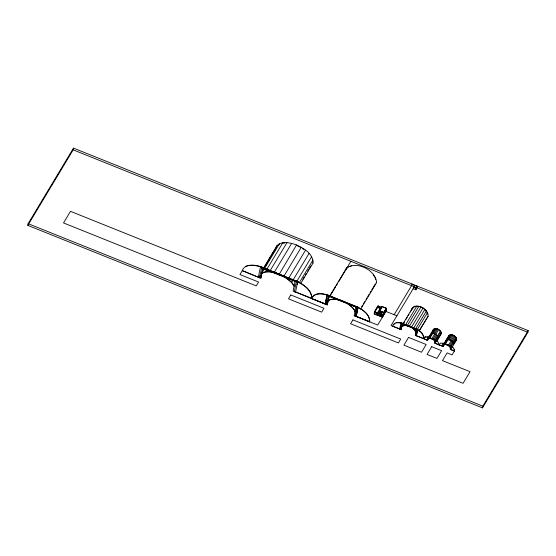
<?xml version="1.0" encoding="UTF-8"?>
<svg xmlns="http://www.w3.org/2000/svg" width="556" height="556" viewBox="0 0 556 556"><rect width="100%" height="100%" fill="white"/><g stroke="black" fill="none" stroke-linecap="round" stroke-linejoin="round"><path stroke-width="0.83" d="M416.291 335.532C417.167 327.984 403.739 321.139 400.125 329.041M416.472 335.602C416.896 330.417 411.829 326.567 407.214 325.531C400.695 322.084 397.575 336.901 401.126 322.869L417.66 329.5L416.361 335.796L417.66 329.5M427.126 340.077L423.561 338.611C424.145 334.128 419.822 330.785 416.562 329.062C420.26 330.639 424.27 334.225 423.561 338.611L415.297 335.289L416.562 329.062M435.341 343.295L435.348 342.468L438.232 337.666C437.725 334.358 431.817 331.529 430.135 335.254M437.996 338.229L438.232 337.839M438.218 338.493L438.232 337.666M435.473 340.057L434.841 343.177L443.104 346.492L443.737 343.379L440.644 343.101L438.976 344.831L438.218 342.128L435.431 340.126L436.523 340.592M439.011 344.769L438.99 343.99M441.103 333.697C441.54 329.923 434.827 326.497 433.02 330.452M450.77 349.488L450.52 347.778L456.323 338.117M453.654 344.685C453.891 341.28 449.366 338.541 446.398 340.168M454.189 349.217L454.405 351.024L450.27 349.37C449.47 342.92 454.864 348.515 454.447 350.961L452.084 354.895L447.121 352.9L442.479 360.635L470.035 371.693L463.072 383.286L63.516 222.935L70.48 211.336L256.24 285.888L258.561 282.024L239.956 274.56L242.374 270.529L259.562 277.791L258.325 277.291L260.542 266.477L297.703 281.586M456.532 339.89C456.976 336.116 450.256 332.69 448.449 336.644M383.751 313.278C391.834 300.129 378.893 321.041 385.072 311.242M27.8 225.388L28.134 223.665L73.496 148.125L528.2 330.611L527.866 332.335L482.504 407.875L27.8 225.388L73.156 149.856L73.496 148.125M259.562 277.791L261.647 267.672M259.881 276.763L260.166 275.289M260.861 278.188L262.905 267.665C257.213 264.712 244.633 262.835 242.256 270.723L260.861 278.188L262.884 268.173L271.967 271.815M279.008 274.643L296.55 244.946C303.868 248.296 313.188 253.842 313.104 262.939L300.608 283.755M327.38 304.73L311.805 298.635L312.875 296.348C317.233 292.122 324.065 293.749 329.166 295.57L327.303 304.855L293.102 291.129L295.264 280.405C302.547 283.748 312.236 289.467 311.701 298.593C311.951 289.349 301.922 283.991 295.264 280.405M295.285 291.761L295.521 292.22L294.284 291.719L296.369 281.607M295.521 292.22L297.745 281.405M297.085 284.769L297.397 283.178M327.095 294.743L325.197 304.09L327.095 294.743L358.099 307.183L356.201 316.531L358.099 307.183M329.166 295.57L327.303 304.855L311.826 298.6M326.949 301.22C334.844 295.034 350.085 304.709 338.576 299.899M356.028 306.356L354.172 315.641L369.67 321.861C370.171 314.161 362.227 309.157 356.028 306.356C361.81 309.317 369.99 314.077 369.67 321.861M356.827 307.572L355.166 316.114L356.945 307.378L328.012 295.771L326.351 304.313M381.743 307.294L378.066 305.821L374.584 311.617L374.153 313.827L382.424 317.142L383.967 312.528L386.489 308.323L381.805 306.446L379.282 310.651L378.963 312.277L381.492 313.292L381.847 311.596L380.561 314.891M374.251 313.862L374.556 312.402M381.138 308.649L377.691 307.19M382.695 315.752L374.424 312.43L378.066 305.821M374.542 312.472L377.962 306.738M377.128 313.438L376.912 314.932M377.774 315.196L378.045 313.806M377.872 315.231L378.136 313.841M385.503 311.819L386.357 308.351L381.861 306.544L379.414 310.623L379.046 312.382L381.479 313.362M380.318 308.323L377.114 313.508M380.707 312.896L380.943 311.673L381.492 311.895L381.256 313.118M380.971 314.376L380.443 314.849L381.715 311.624L379.282 310.651M380.429 316.204L382.5 316.378L383.369 314.585M380.853 314.404L381.02 313.521M381.402 313.25L381.715 311.624M381.492 313.292L381.805 311.666M386.357 308.351L383.862 312.562L382.368 317.038L374.285 313.799M382.973 315.454L382.66 316.559L381.972 316.281M383.091 314.355L383.021 315.203M383.195 314.974L383.383 314.529M383.286 315.509L383.911 312.43M386.33 309.136L383.848 313.278L384.008 312.465L379.414 310.623M385.774 310.429L385.558 311.923M386.489 308.323L385.753 311.402L396.928 315.766M401.599 323.495L400.376 329.381L401.599 323.495L417.028 329.687L415.923 335.386M414.665 285.207L413.177 288.71L391.049 325.559L400.966 329.541L402.231 323.307L397.936 322.466L396.039 322.751L393.287 324.76L394.399 323.613M400.966 329.541L402.231 323.307M411.92 283.942L411.579 285.673L394.169 314.661M413.296 284.491L412.955 286.222L73.156 149.856M413.636 287.932L414.109 286.326M415.93 289.808L416.173 288.182L417.25 286.382L414.595 285.311L417.382 286.354L415.93 289.808L413.177 288.71M409.397 326.184L420.975 306.995M416.958 287.911L417.25 286.382M415.297 335.289L427.675 340.3L427.105 340.112L427.759 336.964L436.022 340.279C434.973 347.479 436.085 339.73 432.902 339.209L438.705 329.548M435.153 343.219L435.709 340.376L427.995 337.277L427.439 340.126M427.675 340.3L428.308 337.186L425.173 336.971L426.125 336.825M431.852 338.826L433.875 339.862L435.174 341.586M443.188 343.156C440.984 350.301 444.049 341.676 447.309 344.88C451.145 344.65 450.687 354.012 451.451 346.471L443.132 343.254L451.451 346.471M450.582 349.411L451.138 346.569L443.424 343.469L442.868 346.318M452.007 347.43L456.664 339.862A4.524 3.002 31 0 0 453.126 335.15A4.524 3.002 31 0 0 448.4 336.547L442.944 345.707L443.535 345.867L443.424 346.298L443.445 345.825M447.281 345.019L450.068 346.881M482.504 407.875L482.844 406.144L528.2 330.611M380.443 314.849L380.929 313.487M423.637 338.479L424.43 337.277L423.561 338.611M393.363 324.628L392.703 326.226L401.043 329.409M442.687 346.242L448.775 335.866M445.585 341.412L446.419 340.14M325.983 303.333L326.629 301.929C329.583 298.85 334.274 299.052 338.138 299.83M345.623 270.077L346.617 267.916C357.015 260.75 375.578 270.063 376.627 282.517L360.733 308.983M275.901 248.011L277.069 245.537C282.406 240.678 290.468 242.805 296.55 244.946M385.023 311.221L383.793 313.292L386.205 309.164M245.891 266.268C250.7 264.607 257.685 265.434 262.905 267.665M262.335 270.07L277.069 245.537M262.96 269.57L275.456 248.754M265.81 265.149L266.699 263.676M268.027 261.459L268.916 259.986M270.244 257.769L271.571 255.551M272.461 254.078L273.35 252.598M274.678 250.381L275.567 248.907M261.994 272.746L279.418 243.743M262.008 272.739L265.393 271.745L282.795 242.75M283.06 243.035L284.575 243.18M265.393 271.745L269.57 271.613L286.972 242.625M291.664 243.375L274.261 272.364L283.206 275.901M283.887 276.228L301.296 247.239M294.235 285.687L291.698 282.302L288.168 279.084L305.578 250.089M291.698 282.302L309.101 253.307M296.459 281.948L311.638 256.677M299.163 283.004L313 259.958M302.818 279.209L304.153 276.999M305.48 274.782L306.37 273.302M307.697 271.092L308.587 269.611M309.47 268.138L310.804 265.921M328.513 298.065L346.617 267.916M330.174 295.806L335.47 286.986M336.352 285.513L337.68 283.31M338.562 281.836L350.885 261.313M361.671 306.703L362.554 305.244M363.429 303.784L364.743 301.595M366.057 299.399L366.939 297.94M367.815 296.48L369.128 294.291M370.004 292.831L370.887 291.365M371.762 289.905L375.272 284.06M376.148 282.601L376.627 282.517M378.664 307.76L379.22 307.982M380.457 308.483L381.006 308.705M380.012 311.749L380.86 312.104L379.122 311.464L379.991 310.019M380.818 308.636L381.645 307.26L381.492 308.073L377.906 306.634M380.068 310.074L379.255 311.436L380.86 312.104M380.888 308.719L381.701 307.364M379.359 311.666L378.358 313.403L379.262 311.902M380.943 311.673L381.492 311.895M380.533 314.884L380.86 314.335M382.597 315.711L386.045 309.977M382.333 317.108L385.523 311.791M385.906 311.346L377.684 325.031L354.193 315.606L355.284 315.926M417.382 286.354L416.222 288.286L413.469 287.181M396.039 322.751L399.972 322.786L402.155 323.439M401.126 322.869L417.542 329.694M401.279 326.74L412.309 308.281M401.015 327.567L402.787 324.614M403.67 323.133L404.56 321.66M405.887 319.443L407.221 317.226M408.104 315.752L408.994 314.272M410.321 312.062L411.211 310.582M411.655 309.845L411.544 309.643A9.049 6.012 31 0 1 420.996 306.856A9.049 6.012 31 0 1 428.078 316.281L419.154 331.147M411.989 309.511L413.393 307.169M412.225 308.413L414.915 306.446M405.171 325.496L416.778 306.168M407.235 325.684L418.842 306.356M411.419 327.366L423.026 308.038M413.254 328.742L424.86 309.414M414.741 330.361L426.348 311.033M417.028 329.687L401.481 323.689M415.791 332.113L416.673 330.639M417.563 329.159L427.39 312.785M419.398 330.361L428.078 316.281M427.759 336.964L436.022 340.279M427.995 337.277L435.647 340.467M427.105 340.112L428.794 338.34L431.88 338.687L437.676 329.027A4.524 3.002 31 0 1 441.235 333.669L436.766 341.099M427.953 338.646L433.346 329.673M427.258 340.05L433.888 329.11M427.543 339.334L428.85 338.416L434.653 328.756M428.85 338.416L429.781 338.277L435.584 328.617M433.694 333.572L436.613 328.707M433.819 339.897L436.703 335.101M434.563 340.71L440.366 331.049M435.084 341.586L440.887 331.925M434.841 343.177L443.146 346.43M436.571 341.238L441.235 333.669M443.424 343.469L451.138 346.569M442.972 345.526L449.317 335.303M443.5 345.929L450.082 334.948M443.521 344.97L445.21 344.47L451.013 334.809M448.094 339.674L449.123 339.765L452.042 334.9M449.123 339.765L450.193 340.084L453.112 335.219M448.338 345.401L454.134 335.741M449.248 346.096L455.051 336.429M449.999 346.902L455.802 337.242M450.27 349.37L454.447 350.961M452.89 347.493L451.952 346.784M453.661 343.858L456.587 339M346.805 268.326L348.091 267.297M312.792 296.48C317.156 292.248 323.988 293.881 329.082 295.702M277.917 245.516L279.063 244.64M261.876 273.357C265.462 271.314 269.896 271.787 273.802 272.551L272.725 272.12M424.395 337.339L425.208 336.908M349.425 266.553L351.503 265.893M414.839 306.578C420.107 305.446 426.118 308.921 427.668 314.091M429.781 338.277L430.81 338.375M445.21 344.47L446.246 344.567M269.57 271.613L271.94 271.995M274.323 272.635L276.707 273.406M379.122 311.464L379.991 311.784L379.164 311.395M417.083 287.883L527.866 332.335M413.872 286.715L413.303 288.682L413.601 287.153L416.173 288.182M312.687 262.773L313.104 262.939M377.948 306.801L380.888 307.982M385.989 310.185L385.76 310.568M377.677 307.253L381.353 308.733M433.061 330.389L432.964 330.347A4.524 3.002 31 0 1 437.69 328.957M383.897 312.493L381.833 311.666L383.862 312.562M379.004 312.215L381.527 313.223M381.006 313.591L383.077 314.418M374.584 311.617L380.603 314.036M380.485 314.786L382.639 315.648M260.368 266.762L297.571 281.69M274.546 272.85L283.47 276.429M290.586 279.286L294.367 280.808M261.473 267.964L296.195 281.899M326.977 294.937L357.981 307.378M329.041 296.181L336.498 299.177M337.249 299.475L347.708 303.673M348.452 303.972L355.909 306.968M295.987 292.046L311.012 298.079M355.972 316.197L369.747 321.729M28.134 223.665L482.844 406.144M297.161 245.745L300.254 247.239M342.593 300.963C348.028 303.395 353.741 307.002 355.882 312.833M450.193 340.084L452.132 341.294M450.867 346.318L451.917 346.847M302.422 248.546L303.819 249.47M285.284 277.159L288.168 279.084M284.213 276.728L291.372 282.351L294.117 286.291M346.423 303.048C350.495 305.564 354.526 308.907 355.909 313.674M373.347 275.053L374.167 276.186M374.987 277.312L375.807 279.39M356.25 313.758L356.32 316.336M290.795 294.958L288.474 298.829L321.653 312.138L323.967 308.274L290.795 294.958M352.907 319.888L350.586 323.752L398.395 342.941L400.716 339.07L352.907 319.888M408.549 337.422L403.906 345.151L421.538 352.226L426.181 344.498L408.549 337.422M431.692 346.708L427.05 354.443L436.967 358.418L441.61 350.69L431.692 346.708"/></g></svg>
